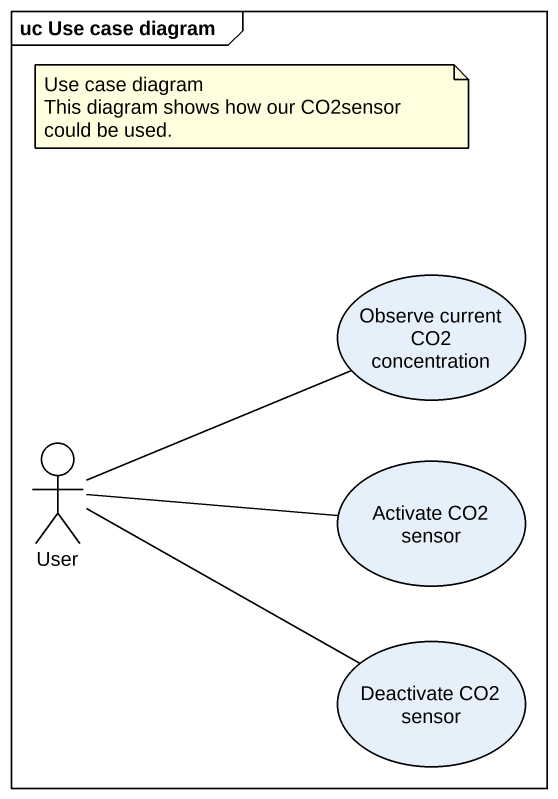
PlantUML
@startuml
mainframe uc Use case diagram
usecase "Observe current CO2 concentration" as Observe_current_CO2
actor User
usecase "Activate CO2 sensor" as Activate_CO2_sensor
usecase "Deactivate CO2 sensor" as Deactivate_CO2_sensor
Observe_current_CO2 -left- User
User -right- Deactivate_CO2_sensor
Activate_CO2_sensor -left- User
note as N1
  Use case diagram
  This diagram shows how our CO2sensor could be used.
end note
@enduml
